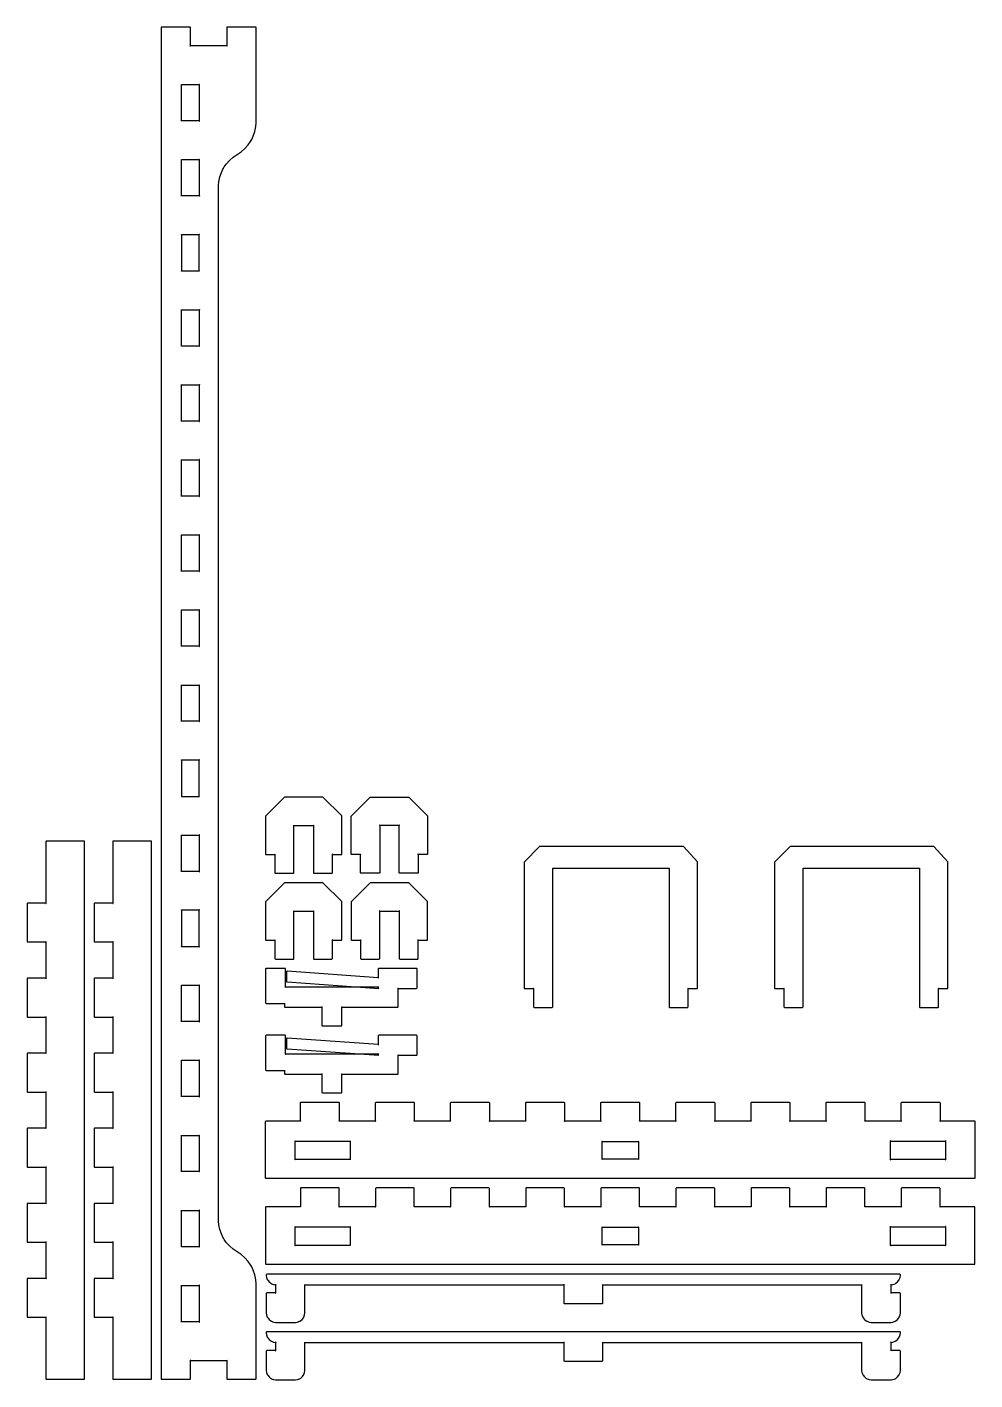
# Model space of a CAD drawing. Header units: millimetres. Extents: x 10 to 778, y 22 to 238.
# Drawn here: x 626.9 to 778.4, y 21.6 to 237.9 of the extents above; entities that cross this region are included whole.
import ezdxf

# ---------------------------------------------------------------- set-up
doc = ezdxf.new("R2010")
doc.units = ezdxf.units.MM
doc.layers.get('0').update_dxf_attribs({"linetype": 'CONTINUOUS'})

msp = doc.modelspace()

# ---------------------------------------------------------------- linework, layer by layer
for p, q in [((710.95, 92.63), (710.92, 103.4)), ((729.53, 103.4), (729.53, 92.64)), ((750.95, 92.63), (750.92, 103.4)), ((769.53, 103.4), (769.53, 92.64)), ((710.89, 92.68), (710.88, 92.66)), ((710.88, 92.66), (710.95, 92.63)), ((710.93, 92.69), (710.89, 92.68)), ((710.96, 92.63), (710.93, 92.69)), ((729.53, 92.64), (729.56, 92.66)), ((729.56, 92.66), (729.56, 92.68)), ((729.56, 92.68), (729.56, 92.68)), ((729.56, 92.68), (729.56, 92.68)), ((750.89, 92.68), (750.88, 92.66)), ((750.88, 92.66), (750.95, 92.63)), ((750.93, 92.69), (750.89, 92.68)), ((750.96, 92.63), (750.93, 92.69)), ((769.53, 92.64), (769.56, 92.66)), ((769.56, 92.66), (769.56, 92.68)), ((769.56, 92.68), (769.56, 92.68)), ((769.56, 92.68), (769.56, 92.68)), ((665.17, 38.47), (665.14, 38.42)), ((665.14, 38.42), (665.14, 38.4)), ((665.14, 38.4), (665.14, 38.3)), ((665.14, 38.3), (665.2, 37.99)), ((665.23, 38.5), (665.17, 38.47)), ((665.2, 37.99), (665.32, 37.66)), ((665.24, 38.5), (665.23, 38.5)), ((766.38, 38.5), (665.24, 38.5)), ((665.32, 37.66), (665.36, 37.6)), ((665.36, 37.6), (665.39, 37.54)), ((665.39, 37.54), (665.61, 37.27)), ((665.61, 37.27), (665.88, 37.05)), ((665.88, 37.05), (665.95, 37.01)), ((665.95, 37.01), (666.01, 36.98)), ((666.01, 36.98), (666.33, 36.86)), ((666.33, 36.86), (666.64, 36.8)), ((666.64, 36.88), (666.64, 36.9)), ((666.64, 36.9), (666.64, 35.5)), ((666.67, 36.83), (666.64, 36.88)), ((666.64, 36.8), (666.74, 36.8)), ((666.73, 36.8), (666.67, 36.83)), ((666.74, 36.8), (666.73, 36.8)), ((671.34, 36.8), (712.81, 36.8)), ((671.34, 32.4), (671.34, 36.8)), ((712.71, 36.9), (712.71, 33.9)), ((718.91, 33.9), (718.91, 36.8)), ((718.91, 36.8), (760.28, 36.8)), ((760.28, 36.8), (760.28, 32.4)), ((764.88, 36.8), (764.98, 36.8)), ((764.9, 36.8), (764.88, 36.8)), ((764.95, 36.83), (764.9, 36.8)), ((764.98, 36.88), (764.95, 36.83)), ((764.98, 35.5), (764.98, 36.9)), ((764.98, 36.9), (764.98, 36.88)), ((764.98, 36.8), (765.29, 36.86)), ((765.29, 36.86), (765.62, 36.98)), ((765.62, 36.98), (765.68, 37.01)), ((765.68, 37.01), (765.74, 37.05)), ((765.74, 37.05), (766.01, 37.27)), ((766.01, 37.27), (766.23, 37.54)), ((766.23, 37.54), (766.27, 37.6)), ((766.27, 37.6), (766.3, 37.66)), ((766.3, 37.66), (766.43, 37.99)), ((766.4, 38.5), (766.38, 38.5)), ((766.45, 38.47), (766.4, 38.5)), ((766.43, 37.99), (766.48, 38.3)), ((766.48, 38.42), (766.45, 38.47)), ((766.48, 38.4), (766.48, 38.42)), ((766.48, 38.3), (766.48, 38.4)), ((665.17, 35.47), (665.14, 35.42)), ((665.14, 35.42), (665.14, 35.4)), ((665.14, 35.4), (665.14, 32.4)), ((665.23, 35.5), (665.17, 35.47)), ((665.24, 35.5), (665.23, 35.5)), ((666.64, 35.5), (665.24, 35.5)), ((766.38, 35.5), (764.98, 35.5)), ((766.4, 35.5), (766.38, 35.5)), ((766.45, 35.47), (766.4, 35.5)), ((766.48, 35.42), (766.45, 35.47)), ((766.48, 35.4), (766.48, 35.42)), ((766.48, 32.4), (766.48, 35.4)), ((712.71, 33.9), (712.71, 33.88)), ((712.71, 33.88), (712.74, 33.83)), ((712.74, 33.83), (712.79, 33.8)), ((712.79, 33.8), (712.81, 33.8)), ((712.81, 33.8), (718.81, 33.8)), ((718.81, 33.8), (718.83, 33.8)), ((718.83, 33.8), (718.88, 33.83)), ((718.88, 33.83), (718.91, 33.88)), ((718.91, 33.88), (718.91, 33.9)), ((665.14, 32.4), (665.14, 32.3)), ((665.14, 32.3), (665.2, 31.99)), ((665.2, 31.99), (665.32, 31.66)), ((665.32, 31.66), (665.36, 31.6)), ((665.36, 31.6), (665.39, 31.54)), ((665.39, 31.54), (665.61, 31.27)), ((665.61, 31.27), (665.88, 31.05)), ((665.88, 31.05), (665.95, 31.01)), ((665.95, 31.01), (666.01, 30.98)), ((666.01, 30.98), (666.33, 30.86)), ((666.33, 30.86), (666.64, 30.8)), ((666.64, 30.8), (666.74, 30.8)), ((666.74, 30.8), (669.75, 30.8)), ((669.75, 30.8), (669.85, 30.8)), ((669.85, 30.8), (670.16, 30.86)), ((670.16, 30.86), (670.48, 30.98)), ((670.48, 30.98), (670.55, 31.01)), ((670.55, 31.01), (670.61, 31.05)), ((670.61, 31.05), (670.88, 31.27)), ((670.88, 31.27), (671.1, 31.54)), ((671.1, 31.54), (671.13, 31.6)), ((671.13, 31.6), (671.17, 31.66)), ((671.17, 31.66), (671.29, 31.99)), ((671.29, 31.99), (671.34, 32.3)), ((671.34, 32.3), (671.34, 32.4)), ((760.28, 32.4), (760.28, 32.3)), ((760.28, 32.3), (760.34, 31.99)), ((760.34, 31.99), (760.46, 31.66)), ((760.46, 31.66), (760.49, 31.6)), ((760.49, 31.6), (760.53, 31.54)), ((760.53, 31.54), (760.75, 31.27)), ((760.75, 31.27), (761.02, 31.05)), ((761.02, 31.05), (761.08, 31.01)), ((761.08, 31.01), (761.14, 30.98)), ((761.14, 30.98), (761.47, 30.86)), ((761.47, 30.86), (761.78, 30.8)), ((761.78, 30.8), (761.88, 30.8)), ((761.88, 30.8), (764.88, 30.8)), ((764.88, 30.8), (764.98, 30.8)), ((764.98, 30.8), (765.29, 30.86)), ((765.29, 30.86), (765.62, 30.98)), ((765.62, 30.98), (765.68, 31.01)), ((765.68, 31.01), (765.74, 31.05)), ((765.74, 31.05), (766.01, 31.27)), ((766.01, 31.27), (766.23, 31.54)), ((766.23, 31.54), (766.27, 31.6)), ((766.27, 31.6), (766.3, 31.66)), ((766.3, 31.66), (766.43, 31.99)), ((766.43, 31.99), (766.48, 32.3)), ((766.48, 32.3), (766.48, 32.4)), ((665.17, 29.27), (665.14, 29.22)), ((665.14, 29.22), (665.14, 29.2)), ((665.14, 29.2), (665.14, 29.1)), ((665.14, 29.1), (665.2, 28.79)), ((665.23, 29.3), (665.17, 29.27)), ((665.2, 28.79), (665.32, 28.46)), ((665.24, 29.3), (665.23, 29.3)), ((766.38, 29.3), (665.24, 29.3)), ((665.32, 28.46), (665.36, 28.4)), ((665.36, 28.4), (665.39, 28.34)), ((665.39, 28.34), (665.61, 28.07)), ((766.01, 28.07), (766.23, 28.34)), ((766.23, 28.34), (766.27, 28.4)), ((766.27, 28.4), (766.3, 28.46)), ((766.3, 28.46), (766.43, 28.79)), ((766.4, 29.3), (766.38, 29.3)), ((766.45, 29.27), (766.4, 29.3)), ((766.43, 28.79), (766.48, 29.1)), ((766.48, 29.22), (766.45, 29.27)), ((766.48, 29.2), (766.48, 29.22)), ((766.48, 29.1), (766.48, 29.2)), ((665.17, 26.27), (665.14, 26.22)), ((665.14, 26.22), (665.14, 26.2)), ((665.14, 26.2), (665.14, 23.2)), ((665.23, 26.3), (665.17, 26.27)), ((665.24, 26.3), (665.23, 26.3)), ((666.64, 26.3), (665.24, 26.3)), ((665.61, 28.07), (665.88, 27.85)), ((665.88, 27.85), (665.95, 27.81)), ((665.95, 27.81), (666.01, 27.78)), ((666.01, 27.78), (666.33, 27.65)), ((666.33, 27.65), (666.64, 27.6)), ((666.64, 27.68), (666.64, 27.7)), ((666.64, 27.7), (666.64, 26.3)), ((666.67, 27.63), (666.64, 27.68)), ((666.64, 27.6), (666.74, 27.6)), ((666.73, 27.6), (666.67, 27.63)), ((666.74, 27.6), (666.73, 27.6)), ((671.34, 27.6), (712.81, 27.6)), ((671.34, 23.2), (671.34, 27.6)), ((712.71, 27.7), (712.71, 24.7)), ((718.91, 24.7), (718.91, 27.6)), ((718.91, 27.6), (760.28, 27.6)), ((760.28, 27.6), (760.28, 23.2)), ((764.9, 27.6), (764.88, 27.6)), ((764.88, 27.6), (764.98, 27.6)), ((764.95, 27.63), (764.9, 27.6)), ((764.98, 27.68), (764.95, 27.63)), ((764.98, 26.3), (764.98, 27.7)), ((764.98, 27.7), (764.98, 27.68)), ((764.98, 27.6), (765.29, 27.65)), ((766.38, 26.3), (764.98, 26.3)), ((765.29, 27.65), (765.62, 27.78)), ((765.62, 27.78), (765.68, 27.81)), ((765.68, 27.81), (765.74, 27.85)), ((765.74, 27.85), (766.01, 28.07)), ((766.4, 26.3), (766.38, 26.3)), ((766.45, 26.27), (766.4, 26.3)), ((766.48, 26.22), (766.45, 26.27)), ((766.48, 26.2), (766.48, 26.22)), ((766.48, 23.2), (766.48, 26.2)), ((712.71, 24.7), (712.71, 24.68)), ((712.71, 24.68), (712.74, 24.63)), ((712.74, 24.63), (712.79, 24.6)), ((712.79, 24.6), (712.81, 24.6)), ((712.81, 24.6), (718.81, 24.6)), ((718.81, 24.6), (718.83, 24.6)), ((718.83, 24.6), (718.88, 24.63)), ((718.88, 24.63), (718.91, 24.68)), ((718.91, 24.68), (718.91, 24.7)), ((665.14, 23.2), (665.14, 23.1)), ((665.14, 23.1), (665.2, 22.79)), ((665.2, 22.79), (665.32, 22.46)), ((665.32, 22.46), (665.36, 22.4)), ((665.36, 22.4), (665.39, 22.34)), ((665.39, 22.34), (665.61, 22.07)), ((665.61, 22.07), (665.88, 21.85)), ((665.88, 21.85), (665.95, 21.81)), ((665.95, 21.81), (666.01, 21.78)), ((666.01, 21.78), (666.33, 21.65)), ((666.33, 21.65), (666.64, 21.6)), ((669.85, 21.6), (670.16, 21.65)), ((670.16, 21.65), (670.48, 21.78)), ((670.48, 21.78), (670.55, 21.81)), ((670.55, 21.81), (670.61, 21.85)), ((670.61, 21.85), (670.88, 22.07)), ((670.88, 22.07), (671.1, 22.34)), ((671.1, 22.34), (671.13, 22.4)), ((671.13, 22.4), (671.17, 22.46)), ((671.17, 22.46), (671.29, 22.79)), ((671.29, 22.79), (671.34, 23.1)), ((671.34, 23.1), (671.34, 23.2)), ((760.28, 23.2), (760.28, 23.1)), ((760.28, 23.1), (760.34, 22.79)), ((760.34, 22.79), (760.46, 22.46)), ((760.46, 22.46), (760.49, 22.4)), ((760.49, 22.4), (760.53, 22.34)), ((760.53, 22.34), (760.75, 22.07)), ((760.75, 22.07), (761.02, 21.85)), ((761.02, 21.85), (761.08, 21.81)), ((761.08, 21.81), (761.14, 21.78)), ((761.14, 21.78), (761.47, 21.65)), ((761.47, 21.65), (761.78, 21.6)), ((764.98, 21.6), (765.29, 21.65)), ((765.29, 21.65), (765.62, 21.78)), ((765.62, 21.78), (765.68, 21.81)), ((765.68, 21.81), (765.74, 21.85)), ((765.74, 21.85), (766.01, 22.07)), ((766.01, 22.07), (766.23, 22.34)), ((766.23, 22.34), (766.27, 22.4)), ((766.27, 22.4), (766.3, 22.46)), ((766.3, 22.46), (766.43, 22.79)), ((766.43, 22.79), (766.48, 23.1)), ((766.48, 23.1), (766.48, 23.2)), ((666.64, 21.6), (666.74, 21.6)), ((666.74, 21.6), (669.75, 21.6)), ((669.75, 21.6), (669.85, 21.6)), ((761.78, 21.6), (761.88, 21.6)), ((761.88, 21.6), (764.88, 21.6)), ((764.88, 21.6), (764.98, 21.6))]:
    msp.add_line(p, q)
for points in [[(663.49, 37.6), (663.34, 38.38), (663.08, 39.13), (662.83, 39.68), (662.73, 39.85), (662.63, 40.02), (662.28, 40.52), (661.76, 41.11), (661.16, 41.64), (660.67, 41.98), (660.5, 42.08), (660.33, 42.18), (659.85, 42.51), (659.27, 43.02), (658.76, 43.6), (658.43, 44.08), (658.33, 44.24), (658.24, 44.41), (657.99, 44.94), (657.74, 45.67), (657.6, 46.42), (657.55, 47), (657.55, 47.19), (657.55, 212.41), (657.55, 212.6), (657.6, 213.18), (657.74, 213.94), (657.99, 214.66), (658.24, 215.19), (658.33, 215.36), (658.43, 215.53), (658.76, 216), (659.27, 216.58), (659.85, 217.09), (660.33, 217.42), (660.5, 217.52), (660.67, 217.62), (661.16, 217.96), (661.76, 218.49), (662.28, 219.09), (662.63, 219.58), (662.73, 219.75), (662.83, 219.92), (663.08, 220.47), (663.34, 221.22), (663.49, 222), (663.54, 222.6), (663.54, 222.8), (663.54, 234.8), (663.54, 237.8), (663.54, 237.82), (663.51, 237.87), (663.46, 237.9), (663.44, 237.9), (658.95, 237.9), (658.92, 237.9), (658.87, 237.87), (658.84, 237.82), (658.84, 237.8), (658.84, 234.9), (658.84, 234.89), (658.86, 234.86), (658.88, 234.86), (658.89, 234.89), (658.86, 234.9), (658.84, 234.9), (653.05, 234.9), (653.05, 234.89), (653.03, 234.86), (653.01, 234.86), (653, 234.89), (653.03, 234.9), (653.05, 234.9), (653.05, 237.8), (653.05, 237.82), (653.02, 237.87), (652.96, 237.9), (652.95, 237.9), (648.44, 237.9), (648.43, 237.9), (648.37, 237.87), (648.35, 237.82), (648.35, 237.8), (648.35, 234.8), (648.35, 24.8), (648.35, 21.8), (648.35, 21.78), (648.37, 21.73), (648.43, 21.7), (648.44, 21.7), (652.95, 21.7), (652.96, 21.7), (653.02, 21.73), (653.05, 21.78), (653.05, 21.8), (653.05, 24.7), (658.84, 24.7), (658.84, 21.8), (658.84, 21.78), (658.87, 21.73), (658.92, 21.7), (658.95, 21.7), (663.44, 21.7), (663.46, 21.7), (663.51, 21.73), (663.54, 21.78), (663.54, 21.8), (663.54, 24.8), (663.54, 36.8), (663.54, 37)], [(651.64, 222.89), (651.64, 222.9), (651.64, 228.7), (654.45, 228.7), (654.45, 228.71), (654.46, 228.74), (654.48, 228.74), (654.48, 228.71), (654.45, 228.7), (654.45, 228.7), (654.45, 225.8), (654.45, 222.9), (654.45, 222.89), (654.46, 222.86), (654.48, 222.86), (654.48, 222.89), (654.45, 222.9), (654.45, 222.9), (651.64, 222.9), (651.63, 222.9), (651.6, 222.89), (651.61, 222.86), (651.63, 222.86)], [(651.63, 228.7), (651.64, 228.7), (651.64, 228.71), (651.63, 228.74), (651.61, 228.74), (651.6, 228.71)], [(654.45, 213.8), (654.45, 210.9), (654.45, 210.9), (654.48, 210.89), (654.48, 210.86), (654.46, 210.86), (654.45, 210.89), (654.45, 210.9), (651.64, 210.9), (651.64, 210.89), (651.63, 210.86), (651.61, 210.86), (651.6, 210.89), (651.63, 210.9), (651.64, 210.9), (651.64, 216.7), (651.63, 216.7), (651.6, 216.72), (651.61, 216.74), (651.63, 216.74), (651.64, 216.71), (651.64, 216.7), (654.45, 216.7), (654.45, 216.7), (654.48, 216.72), (654.48, 216.74), (654.46, 216.74), (654.45, 216.71), (654.45, 216.7)], [(654.46, 204.74), (654.45, 204.71), (654.45, 204.7), (651.64, 204.7), (651.63, 204.7), (651.6, 204.72), (651.61, 204.74), (651.63, 204.74), (651.64, 204.71), (651.64, 204.7), (651.64, 198.9), (654.45, 198.9), (654.45, 198.9), (654.48, 198.89), (654.48, 198.86), (654.46, 198.86), (654.45, 198.89), (654.45, 198.9), (654.45, 201.8), (654.45, 204.7), (654.45, 204.7), (654.48, 204.72), (654.48, 204.74)], [(651.61, 198.86), (651.63, 198.86), (651.64, 198.89), (651.64, 198.9), (651.63, 198.9), (651.6, 198.89)], [(651.61, 186.86), (651.63, 186.86), (651.64, 186.89), (651.64, 186.9), (651.64, 192.7), (654.45, 192.7), (654.45, 192.71), (654.46, 192.74), (654.48, 192.74), (654.48, 192.71), (654.45, 192.7), (654.45, 192.7), (654.45, 189.8), (654.45, 186.9), (654.45, 186.89), (654.46, 186.86), (654.48, 186.86), (654.48, 186.89), (654.45, 186.9), (654.45, 186.9), (651.64, 186.9), (651.63, 186.9), (651.6, 186.89)], [(651.64, 192.7), (651.64, 192.71), (651.63, 192.74), (651.61, 192.74), (651.6, 192.71), (651.63, 192.7)], [(651.6, 180.72), (651.63, 180.7), (651.64, 180.7), (651.64, 180.71), (651.63, 180.74), (651.61, 180.74)], [(654.45, 180.7), (654.45, 177.8), (654.45, 174.9), (654.45, 174.89), (654.46, 174.86), (654.48, 174.86), (654.48, 174.89), (654.45, 174.9), (654.45, 174.9), (651.64, 174.9), (651.64, 180.7), (654.45, 180.7), (654.45, 180.71), (654.46, 180.74), (654.48, 180.74), (654.48, 180.72), (654.45, 180.7)], [(651.63, 174.86), (651.64, 174.89), (651.64, 174.9), (651.63, 174.9), (651.6, 174.89), (651.61, 174.86)], [(651.61, 162.86), (651.63, 162.86), (651.64, 162.89), (651.64, 162.9), (651.64, 168.7), (651.64, 168.71), (651.63, 168.74), (651.61, 168.74), (651.6, 168.72), (651.63, 168.7), (651.64, 168.7), (654.45, 168.7), (654.45, 165.8), (654.45, 162.9), (654.45, 162.89), (654.46, 162.86), (654.48, 162.86), (654.48, 162.89), (654.45, 162.9), (654.45, 162.9), (651.64, 162.9), (651.63, 162.9), (651.6, 162.89)], [(654.45, 168.71), (654.45, 168.7), (654.45, 168.7), (654.48, 168.72), (654.48, 168.74), (654.46, 168.74)], [(651.64, 156.7), (654.45, 156.7), (654.45, 156.7), (654.48, 156.71), (654.48, 156.74), (654.46, 156.74), (654.45, 156.71), (654.45, 156.7), (654.45, 153.8), (654.45, 150.9), (651.64, 150.9), (651.64, 156.7), (651.63, 156.7), (651.6, 156.71), (651.61, 156.74), (651.63, 156.74), (651.64, 156.71)], [(651.6, 150.89), (651.61, 150.86), (651.63, 150.86), (651.64, 150.89), (651.64, 150.9), (651.63, 150.9)], [(654.45, 150.89), (654.46, 150.86), (654.48, 150.86), (654.48, 150.89), (654.45, 150.9), (654.45, 150.9)], [(651.63, 144.74), (651.61, 144.74), (651.6, 144.72), (651.63, 144.7), (651.64, 144.7), (651.64, 144.71)], [(651.63, 138.86), (651.64, 138.89), (651.64, 138.9), (651.64, 144.7), (654.45, 144.7), (654.45, 141.8), (654.45, 138.9), (651.64, 138.9), (651.63, 138.9), (651.6, 138.88), (651.61, 138.86)], [(654.46, 144.74), (654.45, 144.71), (654.45, 144.7), (654.45, 144.7), (654.48, 144.72), (654.48, 144.74)], [(654.45, 138.89), (654.46, 138.86), (654.48, 138.86), (654.48, 138.88), (654.45, 138.9), (654.45, 138.9)], [(651.64, 132.7), (651.64, 132.71), (651.63, 132.74), (651.61, 132.74), (651.6, 132.72), (651.63, 132.7)], [(654.45, 126.89), (654.46, 126.86), (654.48, 126.86), (654.48, 126.89), (654.45, 126.9), (654.45, 126.9), (651.64, 126.9), (651.64, 132.7), (654.45, 132.7), (654.45, 132.71), (654.46, 132.74), (654.48, 132.74), (654.48, 132.72), (654.45, 132.7), (654.45, 132.7), (654.45, 129.8), (654.45, 126.9)], [(651.64, 126.9), (651.63, 126.9), (651.6, 126.89), (651.61, 126.86), (651.63, 126.86), (651.64, 126.89)], [(654.45, 120.7), (654.48, 120.72), (654.48, 120.74), (654.46, 120.74), (654.45, 120.71), (654.45, 120.7), (651.64, 120.7), (651.63, 120.7), (651.6, 120.72), (651.61, 120.74), (651.63, 120.74), (651.64, 120.71), (651.64, 120.7), (651.64, 114.9), (654.45, 114.9), (654.45, 114.9), (654.48, 114.89), (654.48, 114.86), (654.46, 114.86), (654.45, 114.89), (654.45, 114.9), (654.45, 117.8), (654.45, 120.7)], [(651.63, 114.9), (651.6, 114.89), (651.61, 114.86), (651.63, 114.86), (651.64, 114.89), (651.64, 114.9)], [(669.59, 102.68), (669.59, 102.7), (669.59, 110.25), (669.58, 110.25), (669.55, 110.27), (669.56, 110.29), (669.58, 110.29), (669.59, 110.26), (669.59, 110.25), (672.69, 110.25), (672.69, 110.26), (672.71, 110.29), (672.73, 110.29), (672.74, 110.27), (672.71, 110.25), (672.69, 110.25), (672.69, 102.7), (672.69, 102.68), (672.72, 102.63), (672.78, 102.6), (672.79, 102.6), (675.64, 102.6), (675.66, 102.6), (675.71, 102.63), (675.75, 102.68), (675.75, 102.7), (675.75, 105.6), (677.14, 105.6), (677.16, 105.6), (677.21, 105.63), (677.25, 105.68), (677.25, 105.7), (677.25, 111.7), (677.25, 111.72), (677.22, 111.77), (677.21, 111.77), (674.22, 114.77), (674.21, 114.78), (674.16, 114.8), (674.14, 114.8), (668.14, 114.8), (668.13, 114.8), (668.08, 114.78), (668.07, 114.77), (665.07, 111.77), (665.07, 111.77), (665.04, 111.72), (665.04, 111.7), (665.04, 105.7), (665.04, 105.68), (665.07, 105.63), (665.13, 105.6), (665.14, 105.6), (666.54, 105.6), (666.54, 102.7), (666.54, 102.68), (666.57, 102.63), (666.63, 102.6), (666.64, 102.6), (669.5, 102.6), (669.51, 102.6), (669.57, 102.63)], [(683.28, 110.29), (683.26, 110.29), (683.25, 110.27), (683.29, 110.25), (683.29, 110.25), (683.29, 102.7), (683.29, 102.68), (683.26, 102.63), (683.21, 102.6), (683.19, 102.6), (680.35, 102.6), (680.33, 102.6), (680.28, 102.63), (680.24, 102.68), (680.24, 102.7), (680.24, 105.6), (680.25, 105.6), (680.29, 105.62), (680.28, 105.64), (680.26, 105.64), (680.24, 105.61), (680.24, 105.6), (678.84, 105.6), (678.83, 105.6), (678.77, 105.63), (678.74, 105.68), (678.74, 105.7), (678.74, 111.7), (678.74, 111.72), (678.77, 111.77), (678.77, 111.77), (681.77, 114.77), (681.78, 114.78), (681.82, 114.8), (681.85, 114.8), (687.85, 114.8), (687.86, 114.8), (687.91, 114.78), (687.92, 114.77), (690.91, 111.77), (690.92, 111.77), (690.94, 111.72), (690.94, 111.7), (690.94, 105.7), (690.94, 105.68), (690.91, 105.63), (690.86, 105.6), (690.85, 105.6), (689.44, 105.6), (689.44, 105.61), (689.43, 105.64), (689.4, 105.64), (689.4, 105.62), (689.43, 105.6), (689.44, 105.6), (689.44, 102.7), (689.44, 102.68), (689.42, 102.63), (689.36, 102.6), (689.35, 102.6), (686.5, 102.6), (686.48, 102.6), (686.42, 102.63), (686.39, 102.68), (686.39, 102.7), (686.39, 110.25), (683.29, 110.25), (683.29, 110.26)], [(651.6, 108.72), (651.63, 108.7), (651.64, 108.7), (651.64, 108.71), (651.63, 108.74), (651.61, 108.74)], [(654.45, 102.9), (654.45, 102.9), (651.64, 102.9), (651.64, 108.7), (654.45, 108.7), (654.45, 105.8), (654.45, 102.9), (654.45, 102.89), (654.46, 102.86), (654.48, 102.86), (654.48, 102.89)], [(654.45, 108.7), (654.48, 108.72), (654.48, 108.74), (654.46, 108.74), (654.45, 108.71), (654.45, 108.7)], [(686.39, 110.25), (686.4, 110.25), (686.44, 110.27), (686.43, 110.29), (686.41, 110.29), (686.39, 110.26)], [(636.12, 21.73), (636.14, 21.78), (636.14, 21.8), (636.14, 24.8), (636.14, 104.65), (636.14, 107.65), (636.14, 107.67), (636.12, 107.72), (636.06, 107.75), (636.04, 107.75), (630.04, 107.75), (630.03, 107.75), (629.97, 107.72), (629.95, 107.67), (629.95, 107.65), (629.95, 104.65), (629.95, 97.83), (629.95, 97.82), (629.96, 97.78), (629.98, 97.79), (629.99, 97.81), (629.96, 97.83), (629.95, 97.83), (627.04, 97.83), (627.03, 97.83), (626.97, 97.8), (626.94, 97.74), (626.94, 97.73), (626.94, 91.72), (626.94, 91.71), (626.97, 91.65), (627.03, 91.62), (627.04, 91.62), (629.95, 91.62), (629.96, 91.62), (629.99, 91.64), (629.98, 91.66), (629.96, 91.67), (629.95, 91.64), (629.95, 91.62), (629.95, 85.82), (629.96, 85.82), (629.99, 85.81), (629.98, 85.79), (629.96, 85.78), (629.95, 85.81), (629.95, 85.82), (627.04, 85.82), (627.03, 85.82), (626.97, 85.8), (626.94, 85.74), (626.94, 85.72), (626.94, 79.72), (626.94, 79.71), (626.97, 79.65), (627.03, 79.62), (627.04, 79.62), (629.95, 79.62), (629.96, 79.62), (629.99, 79.64), (629.98, 79.66), (629.96, 79.67), (629.95, 79.64), (629.95, 79.62), (629.95, 73.83), (629.96, 73.83), (629.99, 73.81), (629.98, 73.79), (629.96, 73.78), (629.95, 73.82), (629.95, 73.83), (627.04, 73.83), (627.03, 73.83), (626.97, 73.8), (626.94, 73.74), (626.94, 73.72), (626.94, 67.73), (626.94, 67.71), (626.97, 67.65), (627.03, 67.62), (627.04, 67.62), (629.95, 67.62), (629.96, 67.62), (629.99, 67.64), (629.98, 67.66), (629.96, 67.67), (629.95, 67.64), (629.95, 67.62), (629.95, 61.83), (629.96, 61.83), (629.99, 61.81), (629.98, 61.79), (629.96, 61.78), (629.95, 61.82), (629.95, 61.83), (627.04, 61.83), (627.03, 61.83), (626.97, 61.8), (626.94, 61.74), (626.94, 61.73), (626.94, 55.73), (626.94, 55.71), (626.97, 55.65), (627.03, 55.62), (627.04, 55.62), (629.95, 55.62), (629.95, 55.64), (629.96, 55.67), (629.98, 55.66), (629.99, 55.64), (629.96, 55.62), (629.95, 55.62), (629.95, 49.82), (629.95, 49.81), (629.96, 49.78), (629.98, 49.79), (629.99, 49.81), (629.96, 49.82), (629.95, 49.82), (627.04, 49.82), (627.03, 49.82), (626.97, 49.8), (626.94, 49.74), (626.94, 49.73), (626.94, 43.73), (626.94, 43.71), (626.97, 43.65), (627.03, 43.62), (627.04, 43.62), (629.95, 43.62), (629.95, 37.82), (629.96, 37.82), (629.99, 37.81), (629.98, 37.79), (629.96, 37.78), (629.95, 37.81), (629.95, 37.82), (627.04, 37.82), (627.03, 37.82), (626.97, 37.8), (626.94, 37.74), (626.94, 37.73), (626.94, 31.73), (626.94, 31.71), (626.97, 31.65), (627.03, 31.62), (627.04, 31.62), (629.95, 31.62), (629.95, 24.8), (629.95, 21.8), (629.95, 21.78), (629.97, 21.73), (630.03, 21.7), (630.04, 21.7), (636.04, 21.7), (636.06, 21.7)], [(637.65, 97.73), (637.65, 91.72), (637.65, 91.71), (637.67, 91.65), (637.73, 91.62), (637.75, 91.62), (640.64, 91.62), (640.64, 91.64), (640.66, 91.67), (640.68, 91.66), (640.69, 91.64), (640.65, 91.62), (640.64, 91.62), (640.64, 85.82), (640.65, 85.82), (640.69, 85.81), (640.68, 85.79), (640.66, 85.78), (640.64, 85.81), (640.64, 85.82), (637.75, 85.82), (637.73, 85.82), (637.67, 85.8), (637.65, 85.74), (637.65, 85.72), (637.65, 79.72), (637.65, 79.71), (637.67, 79.65), (637.73, 79.62), (637.75, 79.62), (640.64, 79.62), (640.64, 73.83), (640.65, 73.83), (640.69, 73.81), (640.68, 73.79), (640.66, 73.78), (640.64, 73.82), (640.64, 73.83), (637.75, 73.83), (637.73, 73.83), (637.67, 73.8), (637.65, 73.74), (637.65, 73.72), (637.65, 67.73), (637.65, 67.71), (637.67, 67.65), (637.73, 67.62), (637.75, 67.62), (640.64, 67.62), (640.65, 67.62), (640.69, 67.64), (640.68, 67.66), (640.66, 67.67), (640.64, 67.64), (640.64, 67.62), (640.64, 61.83), (640.64, 61.82), (640.66, 61.78), (640.68, 61.79), (640.69, 61.81), (640.65, 61.83), (640.64, 61.83), (637.75, 61.83), (637.73, 61.83), (637.67, 61.8), (637.65, 61.74), (637.65, 61.73), (637.65, 55.73), (637.65, 55.71), (637.67, 55.65), (637.73, 55.62), (637.75, 55.62), (640.64, 55.62), (640.65, 55.62), (640.69, 55.64), (640.68, 55.66), (640.66, 55.67), (640.64, 55.64), (640.64, 55.62), (640.64, 49.82), (640.64, 49.81), (640.66, 49.78), (640.68, 49.79), (640.69, 49.81), (640.65, 49.82), (640.64, 49.82), (637.75, 49.82), (637.73, 49.82), (637.67, 49.8), (637.65, 49.74), (637.65, 49.73), (637.65, 43.73), (637.65, 43.71), (637.67, 43.65), (637.73, 43.62), (637.75, 43.62), (640.64, 43.62), (640.64, 37.82), (640.65, 37.82), (640.69, 37.81), (640.68, 37.79), (640.66, 37.78), (640.64, 37.81), (640.64, 37.82), (637.75, 37.82), (637.73, 37.82), (637.67, 37.8), (637.65, 37.74), (637.65, 37.73), (637.65, 31.73), (637.65, 31.71), (637.67, 31.65), (637.73, 31.62), (637.75, 31.62), (640.64, 31.62), (640.64, 31.64), (640.66, 31.67), (640.68, 31.66), (640.69, 31.64), (640.65, 31.62), (640.64, 31.62), (640.64, 24.8), (640.64, 21.8), (640.64, 21.78), (640.67, 21.73), (640.73, 21.7), (640.74, 21.7), (646.74, 21.7), (646.76, 21.7), (646.82, 21.73), (646.84, 21.78), (646.84, 21.8), (646.84, 24.8), (646.84, 104.65), (646.84, 107.65), (646.84, 107.67), (646.82, 107.72), (646.76, 107.75), (646.74, 107.75), (640.74, 107.75), (640.73, 107.75), (640.67, 107.72), (640.64, 107.67), (640.64, 107.65), (640.64, 104.65), (640.64, 97.83), (640.64, 97.82), (640.66, 97.78), (640.68, 97.79), (640.69, 97.81), (640.65, 97.83), (640.64, 97.83), (637.75, 97.83), (637.73, 97.83), (637.67, 97.8), (637.65, 97.74)], [(710.92, 103.4), (729.53, 103.4), (729.53, 81.26), (729.53, 81.24), (729.55, 81.19), (729.6, 81.16), (729.62, 81.16), (732.47, 81.16), (732.49, 81.16), (732.54, 81.19), (732.57, 81.25), (732.57, 81.26), (732.57, 84.16), (732.56, 84.16), (732.53, 84.18), (732.53, 84.2), (732.56, 84.21), (732.57, 84.17), (732.57, 84.16), (733.97, 84.16), (733.99, 84.16), (734.07, 84.16), (734.07, 84.25), (734.07, 84.26), (734.07, 94.09), (734.07, 104.41), (731.84, 106.89), (708.84, 106.89), (706.37, 104.38), (706.37, 94.09), (706.37, 84.26), (706.37, 84.25), (706.37, 84.16), (706.46, 84.16), (706.47, 84.16), (707.87, 84.16), (707.87, 81.26), (707.87, 81.25), (707.9, 81.19), (707.96, 81.16), (707.97, 81.16), (710.82, 81.16), (710.84, 81.16), (710.89, 81.19), (710.92, 81.25), (710.92, 81.26)], [(774.07, 104.41), (771.84, 106.89), (748.84, 106.89), (746.37, 104.38), (746.37, 94.09), (746.37, 84.26), (746.37, 84.25), (746.37, 84.16), (746.46, 84.16), (746.47, 84.16), (747.87, 84.16), (747.89, 84.16), (747.92, 84.18), (747.91, 84.2), (747.89, 84.21), (747.87, 84.17), (747.87, 84.16), (747.87, 81.26), (747.87, 81.25), (747.9, 81.19), (747.96, 81.16), (747.97, 81.16), (750.82, 81.16), (750.84, 81.16), (750.89, 81.19), (750.92, 81.25), (750.92, 81.26), (750.92, 103.4), (769.53, 103.4), (769.53, 81.26), (769.53, 81.24), (769.55, 81.19), (769.6, 81.16), (769.62, 81.16), (772.47, 81.16), (772.49, 81.16), (772.54, 81.19), (772.57, 81.25), (772.57, 81.26), (772.57, 84.16), (772.56, 84.16), (772.53, 84.18), (772.53, 84.2), (772.56, 84.21), (772.57, 84.17), (772.57, 84.16), (773.97, 84.16), (773.99, 84.16), (774.07, 84.16), (774.07, 84.25), (774.07, 84.26), (774.07, 94.09)], [(666.54, 105.6), (666.56, 105.6), (666.59, 105.62), (666.58, 105.64), (666.56, 105.64), (666.54, 105.61)], [(675.73, 105.64), (675.71, 105.64), (675.7, 105.62), (675.73, 105.6), (675.75, 105.6), (675.75, 105.61)], [(651.63, 102.9), (651.6, 102.89), (651.61, 102.86), (651.63, 102.86), (651.64, 102.89), (651.64, 102.9)], [(675.71, 88.93), (675.75, 88.98), (675.75, 89), (675.75, 91.9), (677.14, 91.9), (677.16, 91.9), (677.21, 91.93), (677.25, 91.98), (677.25, 92), (677.25, 98), (677.25, 98.02), (677.22, 98.07), (677.21, 98.07), (674.22, 101.07), (674.21, 101.08), (674.16, 101.1), (674.14, 101.1), (668.14, 101.1), (668.13, 101.1), (668.08, 101.08), (668.07, 101.07), (665.07, 98.07), (665.07, 98.07), (665.04, 98.02), (665.04, 98), (665.04, 92), (665.04, 91.98), (665.07, 91.93), (665.13, 91.9), (665.14, 91.9), (666.54, 91.9), (666.56, 91.9), (666.59, 91.92), (666.58, 91.94), (666.56, 91.94), (666.54, 91.91), (666.54, 91.9), (666.54, 89), (666.54, 88.98), (666.57, 88.93), (666.63, 88.9), (666.64, 88.9), (669.5, 88.9), (669.51, 88.9), (669.57, 88.93), (669.59, 88.98), (669.59, 89), (669.59, 96.55), (672.69, 96.55), (672.71, 96.55), (672.74, 96.56), (672.73, 96.59), (672.71, 96.59), (672.69, 96.56), (672.69, 96.55), (672.69, 89), (672.69, 88.98), (672.72, 88.93), (672.78, 88.9), (672.79, 88.9), (675.64, 88.9), (675.66, 88.9)], [(686.41, 96.59), (686.39, 96.56), (686.39, 96.55), (686.39, 89), (686.39, 88.98), (686.42, 88.93), (686.48, 88.9), (686.5, 88.9), (689.35, 88.9), (689.36, 88.9), (689.42, 88.93), (689.44, 88.98), (689.44, 89), (689.44, 91.9), (690.85, 91.9), (690.86, 91.9), (690.91, 91.93), (690.94, 91.98), (690.94, 92), (690.94, 98), (690.94, 98.02), (690.92, 98.07), (690.91, 98.07), (687.92, 101.07), (687.91, 101.08), (687.86, 101.1), (687.85, 101.1), (681.85, 101.1), (681.82, 101.1), (681.78, 101.08), (681.77, 101.07), (678.77, 98.07), (678.77, 98.07), (678.74, 98.02), (678.74, 98), (678.74, 92), (678.74, 91.98), (678.77, 91.93), (678.83, 91.9), (678.84, 91.9), (680.24, 91.9), (680.24, 91.91), (680.26, 91.94), (680.28, 91.94), (680.29, 91.92), (680.25, 91.9), (680.24, 91.9), (680.24, 89), (680.24, 88.98), (680.28, 88.93), (680.33, 88.9), (680.35, 88.9), (683.19, 88.9), (683.21, 88.9), (683.26, 88.93), (683.29, 88.98), (683.29, 89), (683.29, 96.55), (686.39, 96.55), (686.4, 96.55), (686.44, 96.56), (686.43, 96.59)], [(651.64, 96.71), (651.63, 96.74), (651.61, 96.74), (651.6, 96.71), (651.63, 96.7), (651.64, 96.7)], [(654.46, 90.86), (654.48, 90.86), (654.48, 90.89), (654.45, 90.9), (654.45, 90.9), (654.45, 93.8), (654.45, 96.7), (654.45, 96.7), (654.48, 96.71), (654.48, 96.74), (654.46, 96.74), (654.45, 96.71), (654.45, 96.7), (651.64, 96.7), (651.64, 90.9), (651.63, 90.9), (651.6, 90.89), (651.61, 90.86), (651.63, 90.86), (651.64, 90.89), (651.64, 90.9), (654.45, 90.9), (654.45, 90.89)], [(669.58, 96.55), (669.59, 96.55), (669.59, 96.56), (669.58, 96.59), (669.56, 96.59), (669.55, 96.56)], [(683.29, 96.56), (683.28, 96.59), (683.26, 96.59), (683.25, 96.56), (683.29, 96.55), (683.29, 96.55)], [(675.75, 91.9), (675.75, 91.91), (675.73, 91.94), (675.71, 91.94), (675.7, 91.92), (675.73, 91.9)], [(689.4, 91.94), (689.4, 91.92), (689.43, 91.9), (689.44, 91.9), (689.44, 91.91), (689.43, 91.94)], [(677.25, 78.3), (677.25, 81.2), (677.24, 81.2), (677.2, 81.21), (677.21, 81.24), (677.23, 81.24), (677.25, 81.21), (677.25, 81.2), (686.15, 81.2), (686.16, 81.2), (686.22, 81.23), (686.25, 81.28), (686.25, 81.3), (686.25, 84.2), (686.23, 84.2), (686.2, 84.21), (686.21, 84.24), (686.23, 84.24), (686.25, 84.21), (686.25, 84.2), (689.14, 84.2), (689.16, 84.2), (689.22, 84.23), (689.25, 84.28), (689.25, 84.3), (689.25, 87.3), (689.25, 87.32), (689.22, 87.37), (689.16, 87.4), (689.14, 87.4), (683.14, 87.4), (683.13, 87.4), (683.07, 87.37), (683.05, 87.32), (683.05, 87.3), (683.05, 85.91), (683.05, 85.9), (683.06, 85.86), (683.08, 85.87), (683.09, 85.89), (683.05, 85.91), (683.05, 85.91), (668.49, 86.93), (668.47, 86.93), (668.41, 86.9), (668.38, 86.84), (668.38, 86.82), (668.38, 85.33), (668.38, 85.31), (668.41, 85.26), (668.46, 85.23), (668.48, 85.23), (683.14, 84.2), (683.13, 84.2), (683.08, 84.22), (683.08, 84.22), (683.08, 84.23), (683.05, 84.27), (683.05, 84.27), (683.05, 84.28), (683.05, 84.33), (683.05, 84.33), (683.05, 84.34), (683.08, 84.38), (683.09, 84.38), (683.09, 84.39), (683.13, 84.4), (683.14, 84.4), (668.24, 84.4), (668.24, 87.3), (668.24, 87.32), (668.21, 87.37), (668.16, 87.4), (668.14, 87.4), (665.14, 87.4), (665.13, 87.4), (665.07, 87.37), (665.04, 87.32), (665.04, 87.3), (665.04, 81.9), (665.04, 81.88), (665.07, 81.83), (665.13, 81.8), (665.14, 81.8), (668.05, 81.8), (668.05, 81.3), (668.05, 81.28), (668.07, 81.23), (668.13, 81.2), (668.14, 81.2), (674.04, 81.2), (674.04, 78.3), (674.04, 78.28), (674.07, 78.23), (674.13, 78.2), (674.14, 78.2), (677.14, 78.2), (677.16, 78.2), (677.21, 78.23), (677.25, 78.28)], [(651.64, 78.89), (651.64, 78.9), (651.64, 84.7), (651.64, 84.71), (651.63, 84.74), (651.61, 84.74), (651.6, 84.72), (651.63, 84.7), (651.64, 84.7), (654.45, 84.7), (654.45, 84.7), (654.48, 84.72), (654.48, 84.74), (654.46, 84.74), (654.45, 84.71), (654.45, 84.7), (654.45, 81.8), (654.45, 78.9), (654.45, 78.89), (654.46, 78.86), (654.48, 78.86), (654.48, 78.89), (654.45, 78.9), (654.45, 78.9), (651.64, 78.9), (651.63, 78.9), (651.6, 78.89), (651.61, 78.86), (651.63, 78.86)], [(668.24, 84.39), (668.24, 84.4), (668.23, 84.4), (668.2, 84.39), (668.21, 84.36), (668.23, 84.36)], [(707.89, 84.16), (707.92, 84.18), (707.91, 84.2), (707.89, 84.21), (707.87, 84.17), (707.87, 84.16)], [(668.05, 81.8), (668.05, 81.8), (668.09, 81.82), (668.08, 81.84), (668.06, 81.84), (668.05, 81.81)], [(674.04, 81.2), (674.05, 81.2), (674.08, 81.21), (674.08, 81.24), (674.06, 81.24), (674.04, 81.21)], [(640.66, 79.67), (640.64, 79.64), (640.64, 79.62), (640.65, 79.62), (640.69, 79.64), (640.68, 79.66)], [(674.08, 70.52), (674.08, 70.54), (674.06, 70.54), (674.04, 70.51), (674.04, 70.5), (674.04, 67.6), (674.04, 67.58), (674.07, 67.53), (674.13, 67.5), (674.14, 67.5), (677.14, 67.5), (677.16, 67.5), (677.21, 67.53), (677.25, 67.58), (677.25, 67.6), (677.25, 70.5), (677.24, 70.5), (677.2, 70.52), (677.21, 70.54), (677.23, 70.54), (677.25, 70.51), (677.25, 70.5), (686.15, 70.5), (686.16, 70.5), (686.22, 70.53), (686.25, 70.58), (686.25, 70.6), (686.25, 73.5), (686.25, 73.51), (686.23, 73.54), (686.21, 73.54), (686.2, 73.52), (686.23, 73.5), (686.25, 73.5), (689.14, 73.5), (689.16, 73.5), (689.22, 73.53), (689.25, 73.58), (689.25, 73.6), (689.25, 76.6), (689.25, 76.62), (689.22, 76.67), (689.16, 76.7), (689.14, 76.7), (683.14, 76.7), (683.13, 76.7), (683.07, 76.67), (683.05, 76.62), (683.05, 76.6), (683.05, 75.21), (683.05, 75.2), (683.06, 75.16), (683.08, 75.16), (683.09, 75.19), (683.05, 75.21), (683.05, 75.21), (668.49, 76.22), (668.47, 76.23), (668.41, 76.2), (668.38, 76.14), (668.38, 76.13), (668.38, 74.62), (668.38, 74.61), (668.41, 74.56), (668.46, 74.53), (668.48, 74.53), (683.14, 73.5), (683.13, 73.5), (683.08, 73.52), (683.08, 73.52), (683.08, 73.53), (683.05, 73.57), (683.05, 73.57), (683.05, 73.58), (683.05, 73.63), (683.05, 73.63), (683.05, 73.64), (683.08, 73.68), (683.09, 73.68), (683.09, 73.69), (683.13, 73.7), (683.14, 73.7), (668.24, 73.7), (668.24, 76.6), (668.24, 76.62), (668.21, 76.67), (668.16, 76.7), (668.14, 76.7), (665.14, 76.7), (665.13, 76.7), (665.07, 76.67), (665.04, 76.62), (665.04, 76.6), (665.04, 71.2), (665.04, 71.18), (665.07, 71.13), (665.13, 71.1), (665.14, 71.1), (668.05, 71.1), (668.05, 70.6), (668.05, 70.58), (668.07, 70.53), (668.13, 70.5), (668.14, 70.5), (674.04, 70.5), (674.05, 70.5)], [(668.23, 73.66), (668.24, 73.69), (668.24, 73.7), (668.23, 73.7), (668.2, 73.69), (668.21, 73.66)], [(654.45, 66.9), (651.64, 66.9), (651.64, 72.7), (651.63, 72.7), (651.6, 72.71), (651.61, 72.74), (651.63, 72.74), (651.64, 72.71), (651.64, 72.7), (654.45, 72.7), (654.45, 69.8)], [(654.48, 72.74), (654.46, 72.74), (654.45, 72.71), (654.45, 72.7), (654.45, 72.7), (654.48, 72.71)], [(668.05, 71.1), (668.05, 71.1), (668.09, 71.12), (668.08, 71.14), (668.06, 71.14), (668.05, 71.11)], [(651.6, 66.89), (651.61, 66.86), (651.63, 66.86), (651.64, 66.89), (651.64, 66.9), (651.63, 66.9)], [(654.45, 66.89), (654.46, 66.86), (654.48, 66.86), (654.48, 66.89), (654.45, 66.9), (654.45, 66.9)], [(718.62, 63), (718.61, 63), (718.61, 65.9), (718.61, 65.92), (718.64, 65.97), (718.7, 66), (718.71, 66), (724.71, 66), (724.73, 66), (724.78, 65.97), (724.81, 65.92), (724.81, 65.9), (724.81, 63), (724.8, 63), (724.77, 62.99), (724.78, 62.96), (724.8, 62.96), (724.81, 62.99), (724.81, 63), (730.61, 63), (730.61, 65.9), (730.61, 65.92), (730.64, 65.97), (730.7, 66), (730.71, 66), (736.71, 66), (736.73, 66), (736.78, 65.97), (736.82, 65.92), (736.82, 65.9), (736.82, 63), (736.8, 63), (736.77, 62.99), (736.78, 62.96), (736.8, 62.96), (736.82, 62.99), (736.82, 63), (742.62, 63), (742.62, 62.99), (742.63, 62.96), (742.65, 62.96), (742.65, 62.99), (742.62, 63), (742.62, 63), (742.62, 65.9), (742.62, 65.92), (742.64, 65.97), (742.7, 66), (742.71, 66), (748.71, 66), (748.73, 66), (748.79, 65.97), (748.81, 65.92), (748.81, 65.9), (748.81, 63), (748.8, 63), (748.77, 62.99), (748.77, 62.96), (748.8, 62.96), (748.81, 62.99), (748.81, 63), (754.61, 63), (754.61, 65.9), (754.61, 65.92), (754.64, 65.97), (754.69, 66), (754.71, 66), (760.71, 66), (760.73, 66), (760.78, 65.97), (760.82, 65.92), (760.82, 65.9), (760.82, 63), (760.82, 62.99), (760.8, 62.96), (760.78, 62.96), (760.77, 62.99), (760.8, 63), (760.82, 63), (766.61, 63), (766.61, 62.99), (766.63, 62.96), (766.65, 62.96), (766.65, 62.99), (766.62, 63), (766.61, 63), (766.61, 65.9), (766.61, 65.92), (766.64, 65.97), (766.7, 66), (766.71, 66), (772.71, 66), (772.73, 66), (772.78, 65.97), (772.81, 65.92), (772.81, 65.9), (772.81, 63), (772.8, 63), (772.77, 62.99), (772.77, 62.96), (772.8, 62.96), (772.81, 62.99), (772.81, 63), (778.28, 63), (778.3, 63), (778.35, 62.97), (778.38, 62.92), (778.38, 62.9), (778.38, 53.9), (778.38, 53.88), (778.35, 53.83), (778.3, 53.8), (778.28, 53.8), (665.14, 53.8), (665.13, 53.8), (665.07, 53.83), (665.04, 53.88), (665.04, 53.9), (665.04, 62.9), (665.04, 62.92), (665.07, 62.97), (665.13, 63), (665.14, 63), (670.61, 63), (670.61, 62.99), (670.63, 62.96), (670.65, 62.96), (670.65, 62.99), (670.62, 63), (670.61, 63), (670.61, 65.9), (670.61, 65.92), (670.64, 65.97), (670.69, 66), (670.71, 66), (676.71, 66), (676.73, 66), (676.78, 65.97), (676.81, 65.92), (676.81, 65.9), (676.81, 63), (676.81, 62.99), (676.8, 62.96), (676.78, 62.96), (676.77, 62.99), (676.8, 63), (676.81, 63), (682.61, 63), (682.61, 62.99), (682.62, 62.96), (682.65, 62.96), (682.65, 62.99), (682.62, 63), (682.61, 63), (682.61, 65.9), (682.61, 65.92), (682.64, 65.97), (682.7, 66), (682.71, 66), (688.71, 66), (688.73, 66), (688.78, 65.97), (688.81, 65.92), (688.81, 65.9), (688.81, 63), (688.8, 63), (688.77, 62.99), (688.77, 62.96), (688.8, 62.96), (688.81, 62.99), (688.81, 63), (694.61, 63), (694.62, 63), (694.66, 62.99), (694.65, 62.96), (694.63, 62.96), (694.61, 62.99), (694.61, 63), (694.61, 65.9), (694.61, 65.92), (694.64, 65.97), (694.69, 66), (694.72, 66), (700.71, 66), (700.73, 66), (700.78, 65.97), (700.81, 65.92), (700.81, 65.9), (700.81, 63), (700.8, 63), (700.77, 62.99), (700.77, 62.96), (700.8, 62.96), (700.81, 62.99), (700.81, 63), (706.61, 63), (706.61, 62.99), (706.63, 62.96), (706.65, 62.96), (706.65, 62.99), (706.62, 63), (706.61, 63), (706.61, 65.9), (706.61, 65.92), (706.64, 65.97), (706.7, 66), (706.71, 66), (712.71, 66), (712.73, 66), (712.78, 65.97), (712.81, 65.92), (712.81, 65.9), (712.81, 63), (712.8, 63), (712.77, 62.99), (712.77, 62.96), (712.8, 62.96), (712.81, 62.99), (712.81, 63), (718.61, 63), (718.61, 62.99), (718.63, 62.96), (718.65, 62.96), (718.65, 62.99)], [(730.62, 63), (730.61, 63), (730.61, 62.99), (730.63, 62.96), (730.65, 62.96), (730.65, 62.99)], [(754.62, 63), (754.61, 63), (754.61, 62.99), (754.63, 62.96), (754.65, 62.96), (754.66, 62.99)], [(651.63, 60.7), (651.64, 60.7), (654.45, 60.7), (654.45, 60.71), (654.46, 60.74), (654.48, 60.74), (654.48, 60.71), (654.45, 60.7), (654.45, 60.7), (654.45, 57.8), (654.45, 54.9), (654.45, 54.9), (654.48, 54.89), (654.48, 54.86), (654.46, 54.86), (654.45, 54.89), (654.45, 54.9), (651.64, 54.9), (651.64, 60.7), (651.64, 60.71), (651.63, 60.74), (651.61, 60.74), (651.6, 60.71)], [(669.75, 59.77), (678.54, 59.77), (678.55, 59.77), (678.59, 59.79), (678.58, 59.81), (678.56, 59.82), (678.54, 59.79), (678.54, 59.77), (678.54, 56.82), (678.55, 56.82), (678.59, 56.81), (678.58, 56.79), (678.56, 56.78), (678.54, 56.82), (678.54, 56.82), (674.14, 56.82), (669.75, 56.82), (669.75, 59.77), (669.75, 59.79), (669.73, 59.82), (669.71, 59.81), (669.7, 59.79), (669.73, 59.77)], [(718.81, 59.71), (718.8, 59.74), (718.77, 59.74), (718.77, 59.71), (718.8, 59.7), (718.81, 59.7)], [(724.61, 56.9), (721.71, 56.9), (718.81, 56.9), (718.81, 59.7), (724.61, 59.7), (724.61, 59.71), (724.63, 59.74), (724.65, 59.74), (724.66, 59.71), (724.62, 59.7), (724.61, 59.7)], [(764.84, 59.81), (764.84, 59.79), (764.87, 59.77), (764.88, 59.77), (764.88, 59.79), (764.87, 59.82)], [(773.72, 59.79), (773.72, 59.81), (773.7, 59.82), (773.68, 59.79), (773.68, 59.77), (773.68, 56.82), (773.68, 56.82), (773.7, 56.78), (773.72, 56.79), (773.72, 56.81), (773.69, 56.82), (773.68, 56.82), (769.28, 56.82), (764.88, 56.82), (764.88, 59.77), (773.68, 59.77), (773.69, 59.77)], [(669.71, 56.79), (669.73, 56.78), (669.75, 56.82), (669.75, 56.82), (669.73, 56.82), (669.7, 56.81)], [(718.81, 56.9), (718.8, 56.9), (718.77, 56.89), (718.77, 56.86), (718.8, 56.86), (718.81, 56.89)], [(724.61, 56.89), (724.63, 56.86), (724.65, 56.86), (724.66, 56.89), (724.62, 56.9), (724.61, 56.9)], [(764.88, 56.82), (764.88, 56.82), (764.87, 56.82), (764.84, 56.81), (764.84, 56.79), (764.87, 56.78)], [(651.64, 54.9), (651.63, 54.9), (651.6, 54.89), (651.61, 54.86), (651.63, 54.86), (651.64, 54.89)], [(778.35, 40.13), (778.38, 40.18), (778.38, 40.2), (778.38, 49.2), (778.38, 49.22), (778.35, 49.27), (778.3, 49.3), (778.28, 49.3), (772.81, 49.3), (772.8, 49.3), (772.77, 49.29), (772.77, 49.26), (772.8, 49.26), (772.81, 49.29), (772.81, 49.3), (772.81, 52.2), (772.81, 52.22), (772.78, 52.27), (772.73, 52.3), (772.71, 52.3), (766.71, 52.3), (766.7, 52.3), (766.64, 52.27), (766.61, 52.22), (766.61, 52.2), (766.61, 49.3), (766.62, 49.3), (766.65, 49.29), (766.65, 49.26), (766.63, 49.26), (766.61, 49.29), (766.61, 49.3), (760.82, 49.3), (760.82, 52.2), (760.82, 52.22), (760.78, 52.27), (760.73, 52.3), (760.71, 52.3), (754.71, 52.3), (754.69, 52.3), (754.64, 52.27), (754.61, 52.22), (754.61, 52.2), (754.61, 49.3), (748.81, 49.3), (748.81, 52.2), (748.81, 52.22), (748.79, 52.27), (748.73, 52.3), (748.71, 52.3), (742.71, 52.3), (742.7, 52.3), (742.64, 52.27), (742.62, 52.22), (742.62, 52.2), (742.62, 49.3), (742.62, 49.29), (742.63, 49.26), (742.65, 49.26), (742.65, 49.29), (742.62, 49.3), (742.62, 49.3), (736.82, 49.3), (736.82, 52.2), (736.82, 52.22), (736.78, 52.27), (736.73, 52.3), (736.71, 52.3), (730.71, 52.3), (730.7, 52.3), (730.64, 52.27), (730.61, 52.22), (730.61, 52.2), (730.61, 49.3), (730.62, 49.3), (730.65, 49.29), (730.65, 49.26), (730.63, 49.26), (730.61, 49.29), (730.61, 49.3), (724.81, 49.3), (724.8, 49.3), (724.77, 49.29), (724.78, 49.26), (724.8, 49.26), (724.81, 49.29), (724.81, 49.3), (724.81, 52.2), (724.81, 52.22), (724.78, 52.27), (724.73, 52.3), (724.71, 52.3), (718.71, 52.3), (718.7, 52.3), (718.64, 52.27), (718.61, 52.22), (718.61, 52.2), (718.61, 49.3), (718.62, 49.3), (718.65, 49.29), (718.65, 49.26), (718.63, 49.26), (718.61, 49.29), (718.61, 49.3), (712.81, 49.3), (712.81, 49.29), (712.8, 49.26), (712.77, 49.26), (712.77, 49.29), (712.8, 49.3), (712.81, 49.3), (712.81, 52.2), (712.81, 52.22), (712.78, 52.27), (712.73, 52.3), (712.71, 52.3), (706.71, 52.3), (706.7, 52.3), (706.64, 52.27), (706.61, 52.22), (706.61, 52.2), (706.61, 49.3), (700.81, 49.3), (700.8, 49.3), (700.77, 49.29), (700.77, 49.26), (700.8, 49.26), (700.81, 49.29), (700.81, 49.3), (700.81, 52.2), (700.81, 52.22), (700.78, 52.27), (700.73, 52.3), (700.71, 52.3), (694.72, 52.3), (694.69, 52.3), (694.64, 52.27), (694.61, 52.22), (694.61, 52.2), (694.61, 49.3), (694.61, 49.29), (694.63, 49.26), (694.65, 49.26), (694.66, 49.29), (694.62, 49.3), (694.61, 49.3), (688.81, 49.3), (688.8, 49.3), (688.77, 49.29), (688.77, 49.26), (688.8, 49.26), (688.81, 49.29), (688.81, 49.3), (688.81, 52.2), (688.81, 52.22), (688.78, 52.27), (688.73, 52.3), (688.71, 52.3), (682.71, 52.3), (682.7, 52.3), (682.64, 52.27), (682.61, 52.22), (682.61, 52.2), (682.61, 49.3), (682.62, 49.3), (682.65, 49.29), (682.65, 49.26), (682.62, 49.26), (682.61, 49.29), (682.61, 49.3), (676.81, 49.3), (676.81, 52.2), (676.81, 52.22), (676.78, 52.27), (676.73, 52.3), (676.71, 52.3), (670.71, 52.3), (670.69, 52.3), (670.64, 52.27), (670.61, 52.22), (670.61, 52.2), (670.61, 49.3), (665.14, 49.3), (665.13, 49.3), (665.07, 49.27), (665.04, 49.22), (665.04, 49.2), (665.04, 40.2), (665.04, 40.18), (665.07, 40.13), (665.13, 40.1), (665.14, 40.1), (778.28, 40.1), (778.3, 40.1)], [(651.63, 48.7), (651.64, 48.7), (651.64, 48.71), (651.63, 48.74), (651.61, 48.74), (651.6, 48.72)], [(651.64, 48.7), (654.45, 48.7), (654.45, 45.8), (654.45, 42.9), (651.64, 42.9)], [(654.45, 48.7), (654.45, 48.7), (654.48, 48.72), (654.48, 48.74), (654.46, 48.74), (654.45, 48.71)], [(670.63, 49.26), (670.65, 49.26), (670.65, 49.29), (670.62, 49.3), (670.61, 49.3), (670.61, 49.29)], [(676.78, 49.26), (676.8, 49.26), (676.81, 49.29), (676.81, 49.3), (676.8, 49.3), (676.77, 49.29)], [(706.63, 49.26), (706.65, 49.26), (706.65, 49.29), (706.62, 49.3), (706.61, 49.3), (706.61, 49.29)], [(736.8, 49.26), (736.82, 49.29), (736.82, 49.3), (736.8, 49.3), (736.77, 49.29), (736.78, 49.26)], [(748.8, 49.26), (748.81, 49.29), (748.81, 49.3), (748.8, 49.3), (748.77, 49.29), (748.77, 49.26)], [(754.65, 49.26), (754.66, 49.29), (754.62, 49.3), (754.61, 49.3), (754.61, 49.29), (754.63, 49.26)], [(760.8, 49.3), (760.77, 49.29), (760.78, 49.26), (760.8, 49.26), (760.82, 49.29), (760.82, 49.3)], [(669.75, 46.07), (669.75, 46.09), (669.73, 46.12), (669.71, 46.11), (669.7, 46.09), (669.73, 46.07)], [(674.14, 43.12), (669.75, 43.12), (669.73, 43.12), (669.7, 43.11), (669.71, 43.09), (669.73, 43.08), (669.75, 43.11), (669.75, 43.12), (669.75, 46.07), (678.54, 46.07), (678.54, 43.12), (678.54, 43.11), (678.56, 43.08), (678.58, 43.09), (678.59, 43.11), (678.55, 43.12), (678.54, 43.12)], [(678.54, 46.09), (678.54, 46.07), (678.55, 46.07), (678.59, 46.09), (678.58, 46.11), (678.56, 46.12)], [(718.81, 43.2), (718.81, 46), (718.81, 46.01), (718.8, 46.04), (718.77, 46.04), (718.77, 46.02), (718.8, 46), (718.81, 46), (724.61, 46), (724.61, 46.01), (724.63, 46.04), (724.65, 46.04), (724.66, 46.02), (724.62, 46), (724.61, 46), (724.61, 43.2), (724.62, 43.2), (724.66, 43.19), (724.65, 43.16), (724.63, 43.16), (724.61, 43.19), (724.61, 43.2), (721.71, 43.2)], [(769.28, 43.12), (764.88, 43.12), (764.88, 43.11), (764.87, 43.08), (764.84, 43.09), (764.84, 43.11), (764.87, 43.12), (764.88, 43.12), (764.88, 46.07), (764.87, 46.07), (764.84, 46.09), (764.84, 46.11), (764.87, 46.12), (764.88, 46.09), (764.88, 46.07), (773.68, 46.07), (773.68, 43.12), (773.69, 43.12), (773.72, 43.11), (773.72, 43.09), (773.7, 43.08), (773.68, 43.11), (773.68, 43.12)], [(773.68, 46.07), (773.69, 46.07), (773.72, 46.09), (773.72, 46.11), (773.7, 46.12), (773.68, 46.09)], [(629.99, 43.64), (629.98, 43.66), (629.96, 43.67), (629.95, 43.64), (629.95, 43.62), (629.96, 43.62)], [(640.65, 43.62), (640.69, 43.64), (640.68, 43.66), (640.66, 43.67), (640.64, 43.64), (640.64, 43.62)], [(651.64, 42.89), (651.64, 42.9), (651.63, 42.9), (651.6, 42.89), (651.61, 42.86), (651.63, 42.86)], [(654.48, 42.86), (654.48, 42.89), (654.45, 42.9), (654.45, 42.9), (654.45, 42.89), (654.46, 42.86)], [(718.8, 43.16), (718.81, 43.19), (718.81, 43.2), (718.8, 43.2), (718.77, 43.19), (718.77, 43.16)], [(671.33, 36.84), (671.3, 36.84), (671.3, 36.82), (671.33, 36.8), (671.34, 36.8), (671.34, 36.81)], [(718.91, 36.8), (718.91, 36.81), (718.9, 36.84), (718.87, 36.84), (718.87, 36.82), (718.9, 36.8)], [(760.32, 36.84), (760.3, 36.84), (760.28, 36.81), (760.28, 36.8), (760.29, 36.8), (760.32, 36.82)], [(651.63, 36.7), (651.64, 36.7), (651.64, 36.71), (651.63, 36.74), (651.61, 36.74), (651.6, 36.72)], [(654.45, 33.8), (654.45, 30.9), (654.45, 30.89), (654.46, 30.86), (654.48, 30.86), (654.48, 30.89), (654.45, 30.9), (654.45, 30.9), (651.64, 30.9), (651.64, 36.7), (654.45, 36.7)], [(654.46, 36.74), (654.45, 36.71), (654.45, 36.7), (654.45, 36.7), (654.48, 36.72), (654.48, 36.74)], [(666.64, 35.5), (666.64, 35.49), (666.66, 35.46), (666.68, 35.46), (666.69, 35.49), (666.65, 35.5)], [(764.97, 35.5), (764.94, 35.49), (764.94, 35.46), (764.97, 35.46), (764.98, 35.49), (764.98, 35.5)], [(629.95, 31.62), (629.96, 31.62), (629.99, 31.64), (629.98, 31.66), (629.96, 31.67), (629.95, 31.64)], [(651.64, 30.9), (651.63, 30.9), (651.6, 30.89), (651.61, 30.86), (651.63, 30.86), (651.64, 30.89)], [(666.69, 26.29), (666.65, 26.3), (666.64, 26.3), (666.64, 26.29), (666.66, 26.26), (666.68, 26.26)], [(671.3, 27.64), (671.3, 27.61), (671.33, 27.6), (671.34, 27.6), (671.34, 27.61), (671.33, 27.64)], [(718.87, 27.64), (718.87, 27.61), (718.9, 27.6), (718.91, 27.6), (718.91, 27.61), (718.9, 27.64)], [(760.32, 27.61), (760.32, 27.64), (760.3, 27.64), (760.28, 27.61), (760.28, 27.6), (760.29, 27.6)], [(764.97, 26.3), (764.94, 26.29), (764.94, 26.26), (764.97, 26.26), (764.98, 26.29), (764.98, 26.3)], [(653, 24.72), (653.03, 24.7), (653.05, 24.7), (653.05, 24.71), (653.03, 24.74), (653.01, 24.74)], [(658.88, 24.74), (658.86, 24.74), (658.84, 24.71), (658.84, 24.7), (658.86, 24.7), (658.89, 24.72)]]:
    msp.add_lwpolyline(points, close=True)

doc.saveas('drawing.dxf')
